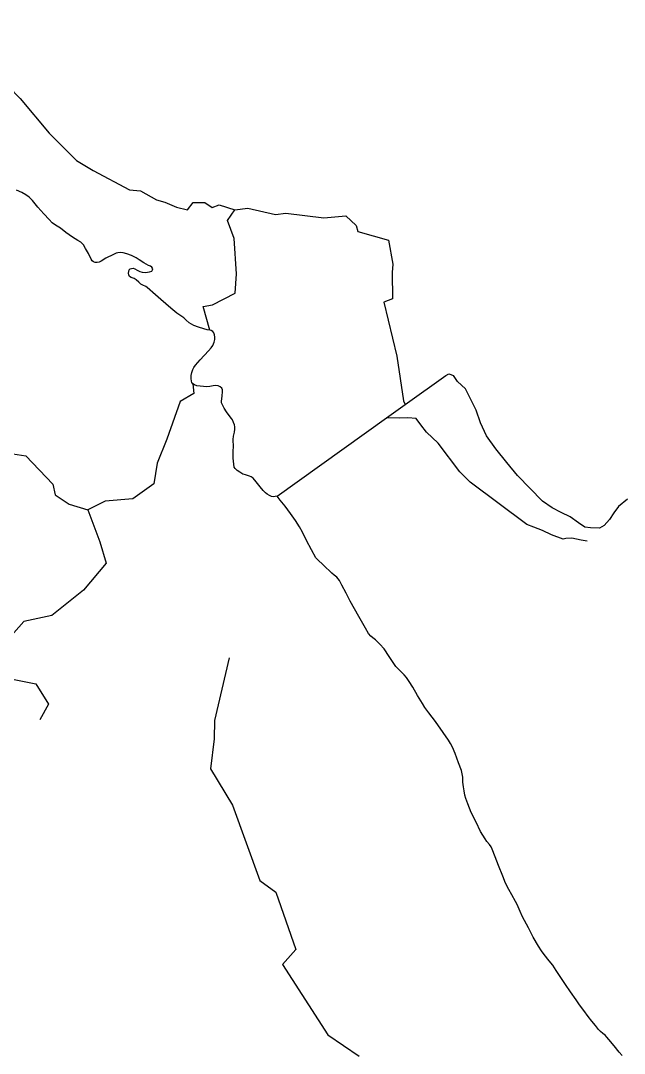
# Model space of a CAD drawing. Header units: metres. Extents: x 405922 to 419705, y 8261045 to 8275273.
# Drawn here: x 411906 to 414079, y 8266508 to 8270223 of the extents above; entities that cross this region are included whole.
import ezdxf

# ---------------------------------------------------------------- set-up
doc = ezdxf.new("R2010")
doc.units = ezdxf.units.M
doc.layers.add('VIAS', color=8, linetype='Continuous')

msp = doc.modelspace()

# ---------------------------------------------------------------- linework, layer by layer
at = {"layer": 'VIAS'}
for points in [[(411441.1, 8270217.4), (411454.9, 8270222.6), (411512.5, 8270181.8), (411535.1, 8270179.8), (411615.5, 8270107.5), (411645.7, 8270093.4), (411694.8, 8270073.7), (411769.3, 8270061.5), (411814.9, 8270032.1), (411904, 8269942.5), (412009, 8269818.4), (412107.2, 8269719.5), (412167.4, 8269684.1), (412297.7, 8269614.2), (412337.4, 8269610.4), (412395.2, 8269578.6), (412425.6, 8269569.1), (412466.5, 8269551.9), (412507, 8269542.1), (412527, 8269568.1), (412568.5, 8269568.6), (412595.4, 8269549.9), (412620.8, 8269560.3), (412677.4, 8269541.6)], [(414071.2, 8266500.7), (414060.2, 8266512.6), (414042.2, 8266535.4), (414023.9, 8266557.9), (414016.1, 8266566.7), (414009.9, 8266573), (414002.1, 8266579), (413993, 8266586.5), (413986.6, 8266593.2), (413974.9, 8266607.7), (413961.9, 8266623.8), (413948.4, 8266640.9), (413933.2, 8266661.6), (413918.2, 8266681.9), (413905.3, 8266700.2), (413885.4, 8266729.2), (413867.6, 8266755.6), (413845.9, 8266787.9), (413833.8, 8266806.3), (413821.6, 8266824.7), (413809.1, 8266841.2), (413791.1, 8266863), (413780.6, 8266876.4), (413769.8, 8266893.5), (413750.4, 8266926.4), (413733.9, 8266958.8), (413712.3, 8266999.5), (413704.2, 8267017.6), (413693.4, 8267043.6), (413687.5, 8267053.8), (413674.1, 8267077.5), (413663.3, 8267097.3), (413651.5, 8267120.4), (413641.3, 8267144.8), (413626.1, 8267183.5), (413613.6, 8267214.7), (413603.7, 8267241.8), (413599.2, 8267251.1), (413593.9, 8267259.2), (413584.6, 8267270), (413577.8, 8267279.4), (413561.9, 8267306.3), (413546, 8267338.9), (413528, 8267374.6), (413515.4, 8267405.3), (413508.6, 8267424.8), (413505.2, 8267436.7), (413502.3, 8267452.2), (413500, 8267467.1), (413498, 8267483.2), (413497.2, 8267501.7), (413495.7, 8267513.6), (413493.1, 8267525.1), (413482.7, 8267553.4), (413470.3, 8267586.4), (413460.7, 8267608.9), (413453.7, 8267622.3), (413446.6, 8267633.9), (413427, 8267662.6), (413398.9, 8267701.4), (413375.9, 8267732.2), (413361.3, 8267752.1), (413352.1, 8267766.6), (413334.4, 8267795.3), (413317.6, 8267825.2), (413304.9, 8267846), (413295.5, 8267859.4), (413286.7, 8267869.1), (413264.5, 8267890.6), (413256.1, 8267899.5), (413232.8, 8267935.7), (413214.2, 8267963.2), (413199.5, 8267979.8), (413182.9, 8267995.4), (413173.6, 8268002.2), (413166.3, 8268008.5), (413158.6, 8268018.3), (413147.1, 8268037.3), (413122.8, 8268079.2), (413092.1, 8268134.6), (413077.3, 8268163), (413062.7, 8268192.5), (413053.5, 8268209.3), (413049.5, 8268215.3), (413044.4, 8268220.3), (413034.8, 8268227.7), (413025.7, 8268235.6), (412995.8, 8268264.5), (412974.8, 8268284), (412969, 8268290.1), (412953.1, 8268319.1), (412935.3, 8268352.9), (412920.1, 8268382.7), (412909.9, 8268401.6), (412895.3, 8268424.6), (412877.8, 8268449.4), (412857.6, 8268476.4), (412839.7, 8268498.3), (412829, 8268511.9), (412821.7, 8268510.4), (412814.8, 8268510.1), (412808.6, 8268511.4), (412801.6, 8268514.8), (412793.8, 8268519.2), (412787.6, 8268524.3), (412779.3, 8268533), (412767.9, 8268545.8), (412753.6, 8268563.6), (412742.7, 8268576.8), (412736.3, 8268582.2), (412729.8, 8268584.6), (412722.8, 8268586.6), (412714.9, 8268588.6), (412705.5, 8268591.7), (412694.6, 8268598.6), (412685.6, 8268604.6), (412678.3, 8268611.4), (412675, 8268616.9), (412673, 8268626.8), (412670.9, 8268648.8), (412670.5, 8268660.4), (412671.4, 8268674.8), (412671.9, 8268689.7), (412672, 8268698.5), (412671.2, 8268707.6), (412671.3, 8268716.5), (412672.5, 8268728.3), (412675.5, 8268741.8), (412677, 8268753.1), (412677.3, 8268761.6), (412675.7, 8268769.3), (412672.8, 8268776.6), (412668.1, 8268786.1), (412664.5, 8268791.5), (412656.1, 8268802.2), (412647.3, 8268815.4), (412638.9, 8268828.3), (412632.1, 8268840.8), (412629.2, 8268848.1), (412628.8, 8268853.4), (412630.2, 8268862.1), (412631.6, 8268873), (412632.2, 8268887), (412632.2, 8268895), (412630.3, 8268900.5), (412623.7, 8268905.6), (412616.5, 8268909), (412609, 8268909.9), (412598.9, 8268908.8), (412586.6, 8268906.9), (412573.9, 8268905.7), (412564.3, 8268906), (412552.4, 8268907.7), (412540.2, 8268909), (412531.5, 8268912.4), (412525.5, 8268916.1), (412522.4, 8268920.8), (412520.7, 8268925.4), (412519.8, 8268935.2), (412520.3, 8268946.7), (412522.3, 8268957.1), (412525.7, 8268967.4), (412529.7, 8268975.3), (412535, 8268983), (412552.3, 8269002.4), (412582.5, 8269034.8), (412592.2, 8269045.7), (412597.5, 8269053.7), (412602.5, 8269065.7), (412605.2, 8269075.6), (412605.2, 8269084.4), (412603.8, 8269092.8), (412601.1, 8269099.3), (412597.6, 8269104.5), (412592.4, 8269107.7), (412586.7, 8269109.6), (412577.7, 8269111), (412565.5, 8269113.7), (412545.7, 8269120), (412529.7, 8269125.8), (412521.2, 8269130.4), (412513, 8269136.1), (412502.3, 8269145.7), (412493.5, 8269153), (412486.4, 8269158.1), (412467.8, 8269170.9), (412446.1, 8269188.1), (412410.3, 8269219.8), (412391, 8269236), (412361.7, 8269263), (412356.1, 8269266.6), (412346.4, 8269270.9), (412339.2, 8269275.2), (412330.9, 8269282.4), (412321.8, 8269290.6), (412314.4, 8269295.3), (412303.6, 8269298.1), (412298.4, 8269302.7), (412295, 8269308.4), (412293.8, 8269314.4), (412294.9, 8269320.4), (412297.2, 8269325.8), (412300.5, 8269329.5), (412305.6, 8269331.5), (412311.5, 8269332), (412317.2, 8269329.9), (412325.4, 8269325.6), (412335, 8269320.4), (412343.8, 8269317.5), (412355.2, 8269317), (412370.4, 8269319.1), (412377.7, 8269321.8), (412380.4, 8269325.7), (412381.3, 8269330.1), (412377.9, 8269335.5), (412373.2, 8269338.9), (412366.4, 8269341.9), (412349, 8269351.3), (412332.7, 8269362.8), (412321.5, 8269369.6), (412304.6, 8269378), (412288.6, 8269384.2), (412275.4, 8269387.1), (412266.2, 8269388), (412256.4, 8269387.2), (412249.4, 8269385.6), (412240.5, 8269381.3), (412212.6, 8269368.6), (412195.4, 8269358), (412188.4, 8269354.4), (412181.2, 8269352.5), (412173.8, 8269352.5), (412168, 8269354.7), (412163.5, 8269358.6), (412159.6, 8269364.4), (412149.9, 8269384.7), (412139.5, 8269403.5), (412132.5, 8269415.7), (412127.9, 8269421.3), (412122.7, 8269425.4), (412111.6, 8269432.1), (412092.9, 8269443.4), (412068.1, 8269460.5), (412049.1, 8269476.7), (412031.8, 8269487.5), (412020, 8269495.7), (412008.7, 8269507.1), (411989.4, 8269527.3), (411968.3, 8269551.8), (411948.4, 8269575.7), (411936.5, 8269587.4), (411924.4, 8269596.2), (411910.6, 8269604.2), (411890.7, 8269612.9)], [(412586.7, 8269109.6), (412563.4, 8269194.7), (412596.5, 8269200.1), (412678.8, 8269242.7), (412683.2, 8269311.3), (412674.5, 8269438.5), (412650.7, 8269503.9), (412677.4, 8269541.6)], [(412677.4, 8269541.6), (412723.9, 8269548.2), (412823.6, 8269525.8), (412860.4, 8269530.6), (412997.2, 8269513), (413076.3, 8269520.8), (413113.7, 8269485.3), (413119.9, 8269464.4), (413230.2, 8269432.4), (413246.3, 8269346.4), (413243.9, 8269316.1), (413245, 8269222.2), (413213.9, 8269209.6), (413260.1, 8269016.3), (413284, 8268855.5), (413289.9, 8268841.4)], [(412829, 8268511.9), (413223.4, 8268793.9), (413289.9, 8268841.4), (413436.2, 8268945.8), (413447.9, 8268952.6), (413464.3, 8268945.7)], [(414090.4, 8268501.2), (414058.3, 8268474.8), (414041.2, 8268451.9), (414025.2, 8268427.8), (414006.9, 8268406.1), (413989.6, 8268396.8), (413957.4, 8268397.9), (413936.7, 8268401.2), (413913.7, 8268416), (413883.7, 8268437.6), (413851.4, 8268453.5), (413819.2, 8268470.5), (413784.6, 8268494.4), (413694.5, 8268586.6), (413656.4, 8268633.3), (413616, 8268682.3), (413582.5, 8268729), (413561.6, 8268775.8), (413545.3, 8268821.4), (413507.1, 8268897.9), (413478.2, 8268924), (413464.3, 8268945.7)], [(412525.5, 8268916.1), (412529.7, 8268881.7), (412480.1, 8268852.1), (412432.8, 8268717.4), (412397.8, 8268630.9), (412384.9, 8268556.4), (412310.2, 8268502.3), (412210.1, 8268493.8), (412147.9, 8268462.9)], [(413945, 8268349.8), (413924.3, 8268354.3), (413889.7, 8268361), (413869, 8268359.8), (413858.7, 8268357.5), (413817.2, 8268373.4), (413785, 8268389.2), (413753.9, 8268400.5), (413728.6, 8268410.7), (413524.4, 8268561.9), (413486.4, 8268599.5), (413408.9, 8268703.2), (413367.4, 8268741.9), (413346.6, 8268769.2), (413329.2, 8268790.9), (413299.3, 8268794.2), (413268.3, 8268793), (413223.4, 8268793.9)], [(411822.7, 8268718.8), (411878.3, 8268664.6), (411924.9, 8268656.6), (412021.6, 8268555.6), (412030.6, 8268517.5), (412081.1, 8268483.3), (412147.9, 8268462.9), (412191.2, 8268347.9), (412214.1, 8268271.7), (412132.7, 8268173.8), (412017.8, 8268082.6), (411917.1, 8268061.6), (411881.4, 8268020.1), (411840, 8267973.7), (411877, 8267853.7), (411960.2, 8267836.5), (412006.4, 8267764.1), (411975, 8267708.1)], [(412656.9, 8267930), (412604.2, 8267705.7), (412603.2, 8267639.5), (412589.9, 8267531.1), (412668.9, 8267400.2), (412767.1, 8267130), (412825.2, 8267087.6), (412896.4, 8266881.7), (412848.6, 8266827.7), (413012.2, 8266575.1), (413124, 8266498.2)]]:
    msp.add_lwpolyline(points, dxfattribs=at)

doc.saveas('drawing.dxf')
